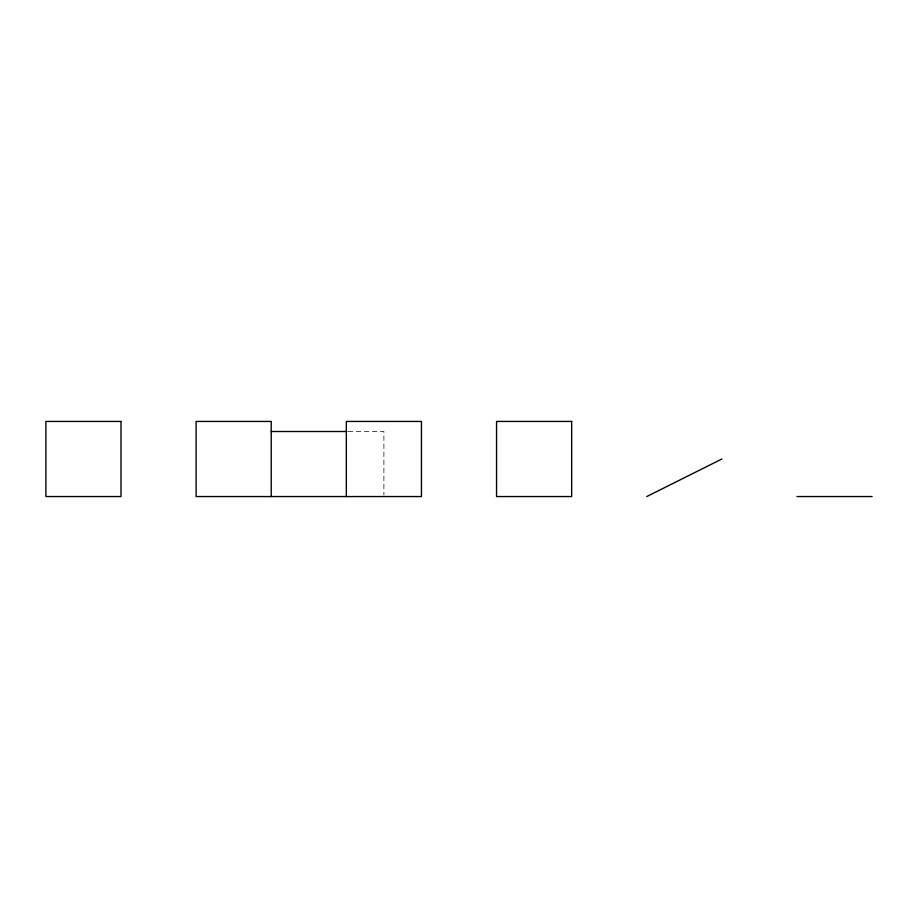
<?xml version="1.0" encoding="UTF-8"?>
<svg xmlns="http://www.w3.org/2000/svg" width="918" height="918" viewBox="0 0 918 918"><rect width="100%" height="100%" fill="white"/><g stroke="black" fill="none" stroke-linecap="round" stroke-linejoin="round"><path stroke-width="0.69" stroke-dasharray="4.59 3.44" d="M348.243 431.506L383.896 431.506L383.896 495.135"/><path stroke-width="1.38" d="M646.777 496.558L721.881 459M271.223 431.506L346.809 431.506M796.996 496.558L872.1 496.558M346.338 496.558L346.338 421.442L421.442 421.442L421.442 496.558L196.119 496.558L196.119 421.442L271.223 421.442L271.223 496.558M121.004 421.442L45.9 421.442L45.9 496.558L121.004 496.558L121.004 421.442M571.662 421.442L496.558 421.442L496.558 496.558L571.662 496.558L571.662 421.442"/></g></svg>
